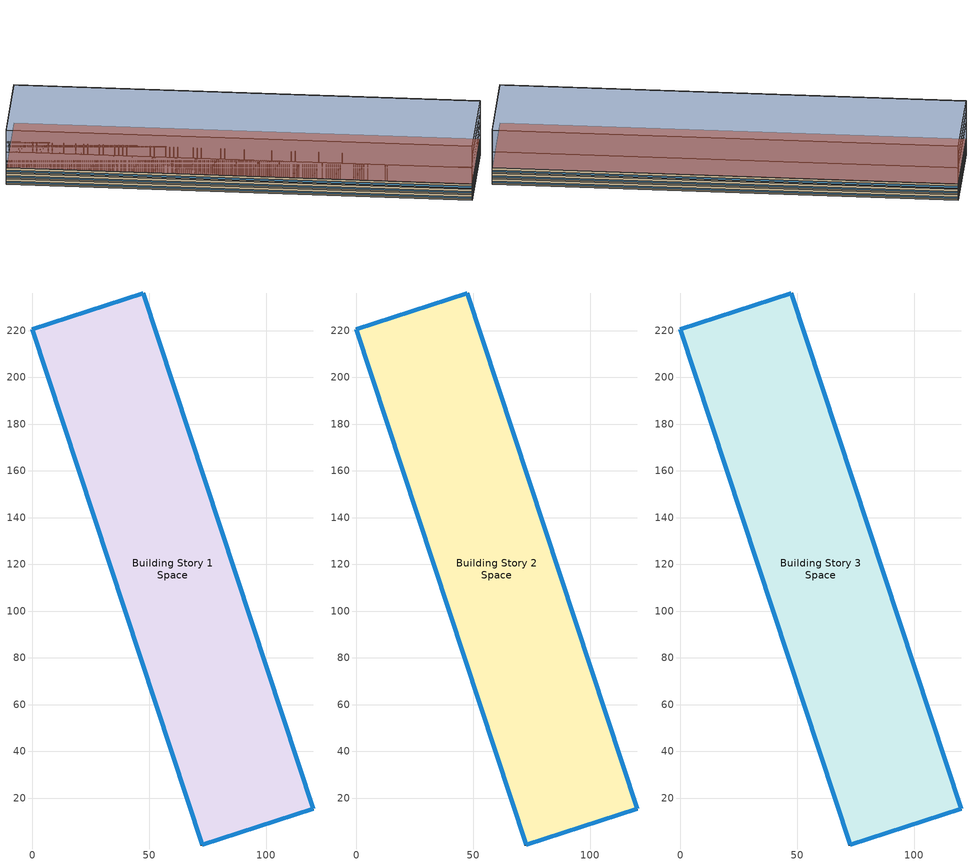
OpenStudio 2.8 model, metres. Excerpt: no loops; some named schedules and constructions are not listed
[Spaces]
Building Story 1 Space
 floor ground: 72.78,0 0,220.61 47.41,236.14 120.19,15.53 z0
 wall outside: 0,220.61 72.78,0 120.19,15.53 47.41,236.14 0,220.61 z0:3
 window: 47.38,236.13 0.02,220.62 / 120.18,15.55 47.41,236.11 / 72.8,0.01 120.16,15.52 / 0.01,220.59 72.77,0.02 z0.76:1.66
 roof outside: 120.19,15.53 47.41,236.14 0,220.61 72.78,0 z3
Building Story 2 Space
 floor adiabatic (Typical Interior Floor): 72.78,0 0,220.61 47.41,236.14 120.19,15.53 z3
 wall outside: 0,220.61 72.78,0 120.19,15.53 47.41,236.14 0,220.61 z3:6
 window: 120.18,15.55 47.41,236.11 / 72.8,0.01 120.16,15.52 / 0.01,220.59 72.77,0.02 / 47.38,236.13 0.02,220.62 z3.76:4.66
 ceiling adiabatic (Typical Interior Ceiling): 120.19,15.53 47.41,236.14 0,220.61 72.78,0 z6
Building Story 3 Space
 floor adiabatic (Typical Insulated Carpeted 8in Slab Floor): 72.78,0 0,220.61 47.41,236.14 120.19,15.53 z6
 wall outside: 0,220.61 72.78,0 120.19,15.53 47.41,236.14 0,220.61 z6:9
 window: 47.38,236.13 0.02,220.62 / 120.18,15.55 47.41,236.11 / 0.01,220.59 72.77,0.02 / 72.8,0.01 120.16,15.52 z6.76:7.66
 roof outside: 120.19,15.53 47.41,236.14 0,220.61 72.78,0 z9
shading: 120.19,15.53 47.41,236.14 / 47.41,236.14 0,220.61 / 0,220.61 72.78,0 / 72.78,0 120.19,15.53 z0:3; 0,220.61 72.78,0 / 72.78,0 120.19,15.53 / 120.19,15.53 47.41,236.14 / 47.41,236.14 0,220.61 z0:18; 120.19,15.53 47.41,236.14 / 47.41,236.14 0,220.61 / 0,220.61 72.78,0 / 72.78,0 120.19,15.53 z0:30; 72.78,0 120.19,15.53 / 120.19,15.53 47.41,236.14 / 47.41,236.14 0,220.61 / 0,220.61 72.78,0 z0:9; 120.19,15.53 47.41,236.14 / 47.41,236.14 0,220.61 / 0,220.61 72.78,0 / 72.78,0 120.19,15.53 z0:24; 72.78,0 0,220.61 47.41,236.14 120.19,15.53 z0; 120.19,15.53 47.41,236.14 0,220.61 72.78,0 z3; 72.78,0 0,220.61 47.41,236.14 120.19,15.53 z0; 120.19,15.53 47.41,236.14 0,220.61 72.78,0 z18; 120.19,15.53 47.41,236.14 0,220.61 72.78,0 z30; 72.78,0 0,220.61 47.41,236.14 120.19,15.53 z0; 120.19,15.53 47.41,236.14 0,220.61 72.78,0 z9; 72.78,0 0,220.61 47.41,236.14 120.19,15.53 z0; 72.78,0 0,220.61 47.41,236.14 120.19,15.53 z0; 120.19,15.53 47.41,236.14 0,220.61 72.78,0 z24
[Site]
Buffalo Niagara Intl Ap_NY_USA: Latitude {deg}=42.817; Longitude {deg}=-78.8492; Time Zone {hr}=-5; Elevation {m}=215; Terrain=City
[Site:WaterMainsTemperature]
Calculation Method=Correlation; Annual Average Outdoor Air Temperature {C}=8.96667; Maximum Difference In Monthly Average Outdoor Air Temperatures {deltaC}=26.2
[SizingPeriod:DesignDay] Barometric Pressure {Pa}=98769; Sky Clearness=0; Rain Indicator=0; Snow Indicator=0; Day of Month=21; Daylight Saving Time Indicator=0; Humidity Indicating Type=Wetbulb; Dry-Bulb Temperature Range Modifier Type=DefaultMultipliers
Name | Maximum Dry-Bulb Temperature {C} | Daily Dry-Bulb Temperature Range {deltaC} | Humidity Indicating Conditions at Maximum Dry-Bulb | Wind Speed {m/s} | Wind Direction {deg} | Month | Day Type | Solar Model Indicator | ASHRAE Taub | ASHRAE Taud
Buffalo Niagara Intl Ap Ann Clg .4% Condns DB=>MWB 1 | 30.3 | 9.3 | 21.8 | 5.7 | 240 | 7 | SummerDesignDay | ASHRAETau | 0.462 | 2.001
Buffalo Niagara Intl Ap Ann Clg .4% Condns WB=>MDB 1 | 27.8 | 9.3 | 23.8 | 5.7 | 240 | 7 | SummerDesignDay | ASHRAETau | 0.462 | 2.001
Buffalo Niagara Intl Ap Ann Htg 99.6% Condns DB 1 | -16.3 | 0 | -16.3 | 5.1 | 270 | 1 | WinterDesignDay | ASHRAEClearSky
[ClimateZones]
Climate Zone Institution Name 1=ASHRAE; Climate Zone Document Name 1=ANSI/ASHRAE Standard 169; Climate Zone Document Year 1=2006; Climate Zone Value 1=6A
[Site:GroundTemperature:BuildingSurface]
19.527, 19.502, 19.536, 19.598, 20.002, 21.64, 22.225, 22.375, 21.449, 20.121, 19.802, 19.633
[Building]
Mall 1: Nominal Floor to Floor Height {m}=3; Default Construction Set=Res 90.1-2013 - StMall - ASHRAE 169-2013-6A; Standards Number of Stories=3; Standards Number of Above Ground Stories=3; Standards Building Type=StripMall
[DefaultConstructionSet]
Res 90.1-2013 - StMall - ASHRAE 169-2013-6A: Default Exterior Surface Constructions=Default Surface Constructions 1; Default Interior Surface Constructions=Default Surface Constructions 2; Default Ground Contact Surface Constructions=Default Surface Constructions 3; Default Exterior SubSurface Constructions=Default Sub Surface Constructions 1; Default Interior SubSurface Constructions=Default Sub Surface Constructions 2; Interior Partition Construction=Typical Interior Partition
[DefaultSurfaceConstructions]
Name | Floor Construction | Wall Construction | Roof Ceiling Construction
Default Surface Constructions 1 | Typical Insulated Exterior Mass Floor R-19.61 | Typical Insulated Steel Framed Exterior Wall R-20.41 | Typical IEAD Roof R-31.25
Default Surface Constructions 2 | Typical Interior Floor | Typical Interior Wall | Typical Interior Ceiling
Default Surface Constructions 3 | Typical Insulated Carpeted 8in Slab Floor | Typical Insulated Basement Mass Wall
[Construction]
Typical Insulated Exterior Mass Floor R-19.61: Typical Insulation R-17.04, 4 in. Normalweight Concrete Floor, Typical Carpet Pad
Typical Insulated Steel Framed Exterior Wall R-20.41: 25mm Stucco, 5/8 in. Gypsum Board, Typical Insulation R-18.23, 5/8 in. Gypsum Board
Typical IEAD Roof R-31.25: Roof Membrane, Typical Insulation R-30.13, Metal Roof Surface
Typical Interior Floor: 100mm Normalweight concrete floor, CP02 CARPET PAD
Typical Interior Wall: G01 13mm gypsum board, G01 13mm gypsum board
Typical Interior Ceiling: CP02 CARPET PAD, 100mm Normalweight concrete floor
Typical Insulated Carpeted 8in Slab Floor: 8 in. Normalweight Concrete Floor, Typical Carpet Pad
Typical Insulated Basement Mass Wall: 8 in. Concrete Block Basement Wall
U 0.48 SHGC 0.40 Dbl Ref-D Clr 6mm/13mm: REF D CLEAR 6MM, AIR 13MM, CLEAR 6MM
Typical Insulated Metal Door R-2.0: F08 Metal surface, Typical Insulation R-1.15
U 0.44 SHGC 0.26 Dbl Ref-B-H Clr 6mm/13mm Air: REF B CLEAR HI 6MM, AIR 13MM, CLEAR 6MM
Typical Overhead Door R-2.0: Typical Insulation R-1.15 1
Window_U_0.50_SHGC_0.40_Skylight_Frame_Width_0.430_in: Glass_2052_LayerAvg, Gap_1_W_0_0038, Glass_2027F_LayerAvg
Typical Interior Window: Clear 3mm
Typical Interior Door; Typical Interior Partition: G05 25mm wood
InteriorFurnishings 2: Std Wood 6inch 2
[Material:NoMass] Roughness=Smooth; Thermal Absorptance=0.9; Solar Absorptance=0.7
Name | Thermal Resistance {m2-K/W} | Visible Absorptance
Typical Insulation R-17.04 | 3.00072 | 0.7
Typical Carpet Pad; CP02 CARPET PAD | 0.21648 | 0.8
Typical Insulation R-18.23 | 3.21036 | 0.7
Typical Insulation R-30.13 | 5.30668 | 0.7
Typical Insulation R-1.15 | 0.202509 | 0.7
Typical Insulation R-1.15 1 | 0.202527 | 0.7
[Material]
Name | Roughness | Thickness {m} | Conductivity {W/m-K} | Density {kg/m3} | Specific Heat {J/kg-K} | Thermal Absorptance | Solar Absorptance | Visible Absorptance
4 in. Normalweight Concrete Floor | MediumRough | 0.1016 | 2.31 | 2322 | 832 | 0.9 | 0.7 | 0.7
25mm Stucco | Smooth | 0.0254 | 0.72 | 1856 | 840 | 0.9 | 0.7 | 0.7
5/8 in. Gypsum Board | MediumSmooth | 0.0159 | 0.16 | 800 | 1090 | 0.9 | 0.7 | 0.7
Roof Membrane | VeryRough | 0.0095 | 0.16 | 1121.29 | 1460 | 0.9 | 0.7 | 0.7
Metal Roof Surface; F08 Metal surface | Smooth | 0.0008 | 45.28 | 7824 | 500 | 0.9 | 0.7 | 0.7
100mm Normalweight concrete floor | MediumRough | 0.1016 | 2.31045 | 2322 | 832.557 |  | 0 | 0
G01 13mm gypsum board | Smooth | 0.0127 | 0.160031 | 800.001 | 1090.73 | 0.9 | 0.7 | 0.5
8 in. Normalweight Concrete Floor | MediumRough | 0.2032 | 2.31 | 2322 | 832 | 0.9 | 0.7 | 0.7
8 in. Concrete Block Basement Wall | MediumRough | 0.2032 | 1.326 | 1842 | 912 | 0.9 | 0.7 | 0.7
G05 25mm wood | MediumSmooth | 0.0254 | 0.15 | 608 | 1630 | 0.9 | 0.5 | 0.5
Std Wood 6inch 2 | MediumSmooth | 0.15 | 0.12 | 540 | 1210 | 0.9 | 0.7 | 0.7
[DefaultSubSurfaceConstructions]
Name | Fixed Window Construction | Operable Window Construction | Door Construction | Glass Door Construction | Overhead Door Construction | Skylight Construction | Tubular Daylight Dome Construction | Tubular Daylight Diffuser Construction
Default Sub Surface Constructions 1 | U 0.48 SHGC 0.40 Dbl Ref-D Clr 6mm/13mm | U 0.48 SHGC 0.40 Dbl Ref-D Clr 6mm/13mm | Typical Insulated Metal Door R-2.0 | U 0.44 SHGC 0.26 Dbl Ref-B-H Clr 6mm/13mm Air | Typical Overhead Door R-2.0 | Window_U_0.50_SHGC_0.40_Skylight_Frame_Width_0.430_in | Typical Interior Window | Typical Interior Window
Default Sub Surface Constructions 2 | Typical Interior Window | Typical Interior Window | Typical Interior Door
[WindowMaterial:Glazing] Optical Data Type=SpectralAverage; Infrared Transmittance at Normal Incidence=0; Dirt Correction Factor for Solar and Visible Transmittance=1; Solar Diffusing=No
Name | Thickness {m} | Solar Transmittance at Normal Incidence | Front Side Solar Reflectance at Normal Incidence | Back Side Solar Reflectance at Normal Incidence | Visible Transmittance at Normal Incidence | Front Side Visible Reflectance at Normal Incidence | Back Side Visible Reflectance at Normal Incidence | Front Side Infrared Hemispherical Emissivity | Back Side Infrared Hemispherical Emissivity | Conductivity {W/m-K}
REF D CLEAR 6MM | 0.006 | 0.429 | 0.308 | 0.379 | 0.334 | 0.453 | 0.505 | 0.84 | 0.82 | 0.9
CLEAR 6MM | 0.006 | 0.775 | 0.071 | 0.071 | 0.881 | 0.08 | 0.08 | 0.84 | 0.84 | 0.9
REF B CLEAR HI 6MM | 0.006 | 0.24 | 0.16 | 0.32 | 0.3 | 0.16 | 0.29 | 0.84 | 0.6 | 0.9
Glass_2052_LayerAvg | 0.00837 | 0.507767 | 0.054228 | 0.0544931 | 0.586833 | 0.05805 | 0.058397 | 0.84 | 0.84 | 1
Glass_2027F_LayerAvg | 0.004 | 0.369744 | 0.470069 | 0.340935 | 0.765222 | 0.0546 | 0.073741 | 0.03675 | 0.84 | 1
Clear 3mm | 0.003 | 0.837 | 0.075 | 0.075 | 0.898 | 0.081 | 0.081 | 0.84 | 0.84 | 0.9
[WindowMaterial:Gas] Gas Type=Air
Name | Thickness {m}
AIR 13MM | 0.0127
Gap_1_W_0_0038 | 0.0038
[People:Definition] Number of People Calculation Method=People/Area; People per Space Floor Area {person/m2}=0.0861113; Fraction Radiant=0.3; Enable ASHRAE 55 Comfort Warnings=Yes; Mean Radiant Temperature Calculation Type=ZoneAveraged; Thermal Comfort Model Type 1=Fanger
StripMall Strip mall - type 3 People Definition; StripMall Strip mall - type 2 People Definition
[Lights:Definition] Design Level Calculation Method=Watts/Area; Fraction Radiant=0.7; Fraction Visible=0.2
Name | Watts per Space Floor Area {W/m2} | Return Air Fraction
StripMall Strip mall - type 3 Lights Definition; StripMall Strip mall - type 2 Lights Definition | 13.4549
StripMall Strip mall - type 3 Additional Lights Definition | 0.478574 | 0
StripMall Strip mall - type 2 Additional Lights Definition | 2.09315 | 0
[ElectricEquipment:Definition] Design Level Calculation Method=Watts/Area
Name | Watts per Space Floor Area {W/m2} | Fraction Radiant | Fraction Lost
StripMall Strip mall - type 3 Elec Equip Definition; StripMall Strip mall - type 1 Elec Equip Definition; StripMall Strip mall - type 2 Elec Equip Definition | 4.30556 | 0.5
Elevator Lift Motor 1 - pre-normalized value was 16055 W. | 1.3847 | 0 | 1
Elevator Lights 1 - pre-normalized value was 32 W. | 0.00278997 | 0.5
Elevator Fan 1 - pre-normalized value was 31 W. | 0.00267001 | 0.5
[DesignSpecification:OutdoorAir] Outdoor Air Method=Sum; Outdoor Air Flow per Person {m3/s-person}=0; Outdoor Air Flow per Floor Area {m3/s-m2}=0.0011811; Outdoor Air Flow Rate {m3/s}=0; Outdoor Air Flow Air Changes per Hour {1/hr}=0
Blended OA; Blended OA 1; Blended OA 2
[DefaultScheduleSet]
Story Ground Blended Space Type Schedule Set; Story Mid Blended Space Type Schedule Set; Story Top Blended Space Type Schedule Set
[SpaceInfiltration:DesignFlowRate] Schedule=Always On Discrete; Design Flow Rate Calculation Method=Flow/ExteriorArea; Constant Term Coefficient=0; Temperature Term Coefficient=0; Velocity Term Coefficient=0.224; Velocity Squared Term Coefficient=0
Name | Space or SpaceType | Flow per Exterior Surface Area {m3/s-m2}
StripMall Strip mall - type 1 A  - Story Ground Infiltration; StripMall Strip mall - type 1 C  - Story Ground Infiltration | Story Ground Blended Space Type | 0.000166035
StripMall Strip mall - type 1 A end_a - Story Ground Infiltration; StripMall Strip mall - type 1 C end_a - Story Ground Infiltration; StripMall Strip mall - type 2 A end_b - Story Ground Infiltration; StripMall Strip mall - type 2 C end_b - Story Ground Infiltration | Story Ground Blended Space Type | 9.67361e-06
StripMall Strip mall - type 1 B end_a - Story Ground Infiltration; StripMall Strip mall - type 2 B end_b - Story Ground Infiltration | Story Ground Blended Space Type | 4.72837e-05
StripMall Strip mall - type 2 A  - Story Ground Infiltration; StripMall Strip mall - type 2 C  - Story Ground Infiltration | Story Ground Blended Space Type | 5.21205e-05
StripMall Strip mall - type 2 A  - Story Mid Infiltration; StripMall Strip mall - type 2 C  - Story Mid Infiltration; StripMall Strip mall - type 3 A  - Story Mid Infiltration; StripMall Strip mall - type 3 C  - Story Mid Infiltration | Story Mid Blended Space Type | 0.000109078
StripMall Strip mall - type 2 A end_b - Story Mid Infiltration; StripMall Strip mall - type 2 C end_b - Story Mid Infiltration; StripMall Strip mall - type 3 A end_a - Story Mid Infiltration; StripMall Strip mall - type 3 C end_a - Story Mid Infiltration | Story Mid Blended Space Type | 9.67361e-06
StripMall Strip mall - type 2 B end_b - Story Mid Infiltration; StripMall Strip mall - type 3 B end_a - Story Mid Infiltration | Story Mid Blended Space Type | 4.72837e-05
StripMall Strip mall - type 3 A  - Story Top Infiltration; StripMall Strip mall - type 3 C  - Story Top Infiltration | Story Top Blended Space Type | 2.7048e-05
StripMall Strip mall - type 3 A end_a - Story Top Infiltration; StripMall Strip mall - type 3 A end_b - Story Top Infiltration; StripMall Strip mall - type 3 C end_a - Story Top Infiltration; StripMall Strip mall - type 3 C end_b - Story Top Infiltration | Story Top Blended Space Type | 1.19938e-06
StripMall Strip mall - type 3 B end_a - Story Top Infiltration; StripMall Strip mall - type 3 B end_b - Story Top Infiltration | Story Top Blended Space Type | 5.86247e-06
[ElectricEquipment]
Name | Electric Equipment Definition | Space or SpaceType | Schedule | Multiplier
9 Elevator Lift Motors | Elevator Lift Motor 1 - pre-normalized value was 16055 W. | Story Ground Blended Space Type | Elevator Schedule 1 | 9
9 Elevator Fans | Elevator Fan 1 - pre-normalized value was 31 W. | Story Ground Blended Space Type | Elevator Schedule 3 | 9
9 Elevator Lights | Elevator Lights 1 - pre-normalized value was 32 W. | Story Ground Blended Space Type | Elevator Schedule 2 | 9
StripMall Strip mall - type 2 Elec Equip 1 | StripMall Strip mall - type 2 Elec Equip Definition | Story Ground Blended Space Type | RetailStripmall Type2_EQUIP_SCH | 0.25
StripMall Strip mall - type 1 Elec Equip 1 | StripMall Strip mall - type 1 Elec Equip Definition | Story Ground Blended Space Type | RetailStripmall Type1_EQUIP_SCH | 0.75
StripMall Strip mall - type 3 Elec Equip 1 | StripMall Strip mall - type 3 Elec Equip Definition | Story Mid Blended Space Type | RetailStripmall Type3_EQUIP_SCH | 0.5
StripMall Strip mall - type 2 Elec Equip 2 | StripMall Strip mall - type 2 Elec Equip Definition | Story Mid Blended Space Type | RetailStripmall Type2_EQUIP_SCH | 0.5
StripMall Strip mall - type 3 Elec Equip 2 | StripMall Strip mall - type 3 Elec Equip Definition | Story Top Blended Space Type | RetailStripmall Type3_EQUIP_SCH | 1
[Exterior:Lights:Definition]
Name | Design Level {W}
Parking Areas and Drives Def (W/ft^2) | 0.1
Building Facades Def (W/ft^2) | 0.15
Main Entries Def (W/ft) | 30
Other Doors Def (W/ft) | 20
[Exterior:Lights] Control Option=AstronomicalClock
Name | Exterior Lights Definition | Schedule | Multiplier
Parking Areas and Drives | Parking Areas and Drives Def (W/ft^2) | Schedule Ruleset 2 | 705282
Building Facades | Building Facades Def (W/ft^2) | Schedule Ruleset 1 | 17663.7
Main Entries | Main Entries Def (W/ft) | Schedule Ruleset 2 | 599.054
Other Doors | Other Doors Def (W/ft) | Schedule Ruleset 2 | 329.48
[ThermostatSetpoint:DualSetpoint]
Name | Heating Setpoint Temperature Schedule | Cooling Setpoint Temperature Schedule
Story Ground Blended Space Type Thermostat | RetailStripmall Type1_HTGSETP_SCH_NO_OPTIMUM | RetailStripmall Type1_CLGSETP_SCH_NO_OPTIMUM
Story Mid Blended Space Type Thermostat; Story Top Blended Space Type Thermostat | RetailStripmall Type3_HTGSETP_SCH_NO_OPTIMUM | RetailStripmall Type3_CLGSETP_SCH_NO_OPTIMUM
[InternalMass:Definition] Design Level Calculation Method=SurfaceArea/Area; Surface Area per Space Floor Area=2
Name | Construction
Internal Mass Definition 2 | InteriorFurnishings 1
Internal Mass Definition 3 | InteriorFurnishings 2
[InternalMass]
Name | Internal Mass Definition | Space or SpaceType | Multiplier
StripMall Strip mall - type 1 A end_a - Story Ground Mass; StripMall Strip mall - type 1 C end_a - Story Ground Mass; StripMall Strip mall - type 2 C end_b - Story Ground Mass; StripMall Strip mall - type 2 A end_b - Story Ground Mass | Internal Mass Definition 2 | Story Ground Blended Space Type | 0.00180284
StripMall Strip mall - type 2 C  - Story Ground Mass; StripMall Strip mall - type 2 A  - Story Ground Mass | Internal Mass Definition 2 | Story Ground Blended Space Type | 0.0194271
StripMall Strip mall - type 1 B end_a - Story Ground Mass; StripMall Strip mall - type 2 B end_b - Story Ground Mass | Internal Mass Definition 2 | Story Ground Blended Space Type | 0.0176243
StripMall Strip mall - type 1 C  - Story Ground Mass; StripMall Strip mall - type 1 A  - Story Ground Mass | Internal Mass Definition 2 | Story Ground Blended Space Type | 0.061887
StripMall Strip mall - type 1 B  - Story Ground Mass | Internal Mass Definition 2 | Story Ground Blended Space Type | 0.604996
StripMall Strip mall - type 3 A end_b - Story Top Mass; StripMall Strip mall - type 3 C end_a - Story Top Mass; StripMall Strip mall - type 3 A end_a - Story Top Mass; StripMall Strip mall - type 3 C end_b - Story Top Mass | Internal Mass Definition 2 | Story Top Blended Space Type | 0.00180284
StripMall Strip mall - type 2 B  - Story Ground Mass | Internal Mass Definition 2 | Story Ground Blended Space Type | 0.189916
StripMall Strip mall - type 2 A  - Story Mid Mass; StripMall Strip mall - type 3 A  - Story Mid Mass; StripMall Strip mall - type 3 C  - Story Mid Mass; StripMall Strip mall - type 2 C  - Story Mid Mass | Internal Mass Definition 2 | Story Mid Blended Space Type | 0.040657
StripMall Strip mall - type 3 A end_a - Story Mid Mass; StripMall Strip mall - type 3 C end_a - Story Mid Mass; StripMall Strip mall - type 2 A end_b - Story Mid Mass; StripMall Strip mall - type 2 C end_b - Story Mid Mass | Internal Mass Definition 2 | Story Mid Blended Space Type | 0.00180284
StripMall Strip mall - type 3 B end_a - Story Mid Mass; StripMall Strip mall - type 2 B end_b - Story Mid Mass | Internal Mass Definition 2 | Story Mid Blended Space Type | 0.0176243
StripMall Strip mall - type 3 B  - Story Mid Mass; StripMall Strip mall - type 2 B  - Story Mid Mass | Internal Mass Definition 2 | Story Mid Blended Space Type | 0.397456
StripMall Strip mall - type 3 B end_a - Story Top Mass; StripMall Strip mall - type 3 B end_b - Story Top Mass | Internal Mass Definition 2 | Story Top Blended Space Type | 0.0176243
StripMall Strip mall - type 3 A  - Story Top Mass; StripMall Strip mall - type 3 C  - Story Top Mass | Internal Mass Definition 2 | Story Top Blended Space Type | 0.0813141
StripMall Strip mall - type 3 B  - Story Top Mass | Internal Mass Definition 2 | Story Top Blended Space Type | 0.794912
Building Story 2 Space Mass | Internal Mass Definition 3 | Building Story 2 Space | 1
Building Story 1 Space Mass | Internal Mass Definition 3 | Building Story 1 Space | 1
Building Story 3 Space Mass | Internal Mass Definition 3 | Building Story 3 Space | 1
[People] Activity Level Schedule=HotelSmall Activity_Sch; Work Efficiency Schedule=Work Efficiency Schedule; Clothing Insulation Schedule=Clothing Schedule; Air Velocity Schedule=Air Velocity Schedule
Name | People Definition | Space or SpaceType | Number of People Schedule | Multiplier
StripMall Strip mall - type 2 People 1 | StripMall Strip mall - type 2 People Definition | Story Ground Blended Space Type | RetailStripmall Type2_OCC_SCH | 0.25
StripMall Strip mall - type 1 People 1 | StripMall Strip mall - type 1 People Definition | Story Ground Blended Space Type | RetailStripmall Type1_OCC_SCH | 0.75
StripMall Strip mall - type 3 People 1 | StripMall Strip mall - type 3 People Definition | Story Mid Blended Space Type | RetailStripmall Type3_OCC_SCH | 0.5
StripMall Strip mall - type 2 People 2 | StripMall Strip mall - type 2 People Definition | Story Mid Blended Space Type | RetailStripmall Type2_OCC_SCH | 0.5
StripMall Strip mall - type 3 People 2 | StripMall Strip mall - type 3 People Definition | Story Top Blended Space Type | RetailStripmall Type3_OCC_SCH | 1
[Lights] Fraction Replaceable=1
Name | Lights Definition | Space or SpaceType | Schedule | Multiplier
StripMall Strip mall - type 2 Additional Lights 1 | StripMall Strip mall - type 2 Additional Lights Definition | Story Ground Blended Space Type | RetailStripmall Type2_LIGHT_SCH_2013 | 0.25
StripMall Strip mall - type 2 Lights 1 | StripMall Strip mall - type 2 Lights Definition | Story Ground Blended Space Type | RetailStripmall Type2_LIGHT_SCH_2013 | 0.25
StripMall Strip mall - type 1 Lights 1 | StripMall Strip mall - type 1 Lights Definition | Story Ground Blended Space Type | RetailStripmall Type1_LIGHT_SCH_2013 | 0.75
StripMall Strip mall - type 1 Additional Lights 1 | StripMall Strip mall - type 1 Additional Lights Definition | Story Ground Blended Space Type | RetailStripmall Type1_LIGHT_SCH_2013 | 0.75
StripMall Strip mall - type 3 Lights 1 | StripMall Strip mall - type 3 Lights Definition | Story Mid Blended Space Type | RetailStripmall Type3_LIGHT_SCH_2013 | 0.5
StripMall Strip mall - type 3 Additional Lights 1 | StripMall Strip mall - type 3 Additional Lights Definition | Story Mid Blended Space Type | RetailStripmall Type3_LIGHT_SCH_2013 | 0.5
StripMall Strip mall - type 2 Additional Lights 2 | StripMall Strip mall - type 2 Additional Lights Definition | Story Mid Blended Space Type | RetailStripmall Type2_LIGHT_SCH_2013 | 0.5
StripMall Strip mall - type 2 Lights 2 | StripMall Strip mall - type 2 Lights Definition | Story Mid Blended Space Type | RetailStripmall Type2_LIGHT_SCH_2013 | 0.5
StripMall Strip mall - type 3 Lights 2 | StripMall Strip mall - type 3 Lights Definition | Story Top Blended Space Type | RetailStripmall Type3_LIGHT_SCH_2013 | 1
StripMall Strip mall - type 3 Additional Lights 2 | StripMall Strip mall - type 3 Additional Lights Definition | Story Top Blended Space Type | RetailStripmall Type3_LIGHT_SCH_2013 | 1
[SpaceType] Standards Building Type=StripMall
Name | Default Schedule Set | Design Specification Outdoor Air Object | Standards Space Type
Story Ground Blended Space Type | Story Ground Blended Space Type Schedule Set | Blended OA | Strip mall - type 1
Story Mid Blended Space Type | Story Mid Blended Space Type Schedule Set | Blended OA 1 | Strip mall - type 3
Story Top Blended Space Type | Story Top Blended Space Type Schedule Set | Blended OA 2 | Strip mall - type 3
[Space]
Name | Space Type | Building Story | Thermal Zone
Building Story 1 Space | Story Mid Blended Space Type | Building Story 1 | Building Story 1 ThermalZone
Building Story 2 Space | Story Ground Blended Space Type | Building Story 2 | Building Story 2 ThermalZone
Building Story 3 Space | Story Top Blended Space Type | Building Story 3 | Building Story 3 ThermalZone
[BuildingStory]
Building Story 1; Building Story 2; Building Story 3
[ThermalZone] Use Ideal Air Loads=No
Name | Thermostat
Building Story 1 ThermalZone | Story Mid Blended Space Type Thermostat
Building Story 2 ThermalZone | Story Ground Blended Space Type Thermostat
Building Story 3 ThermalZone | Story Top Blended Space Type Thermostat
